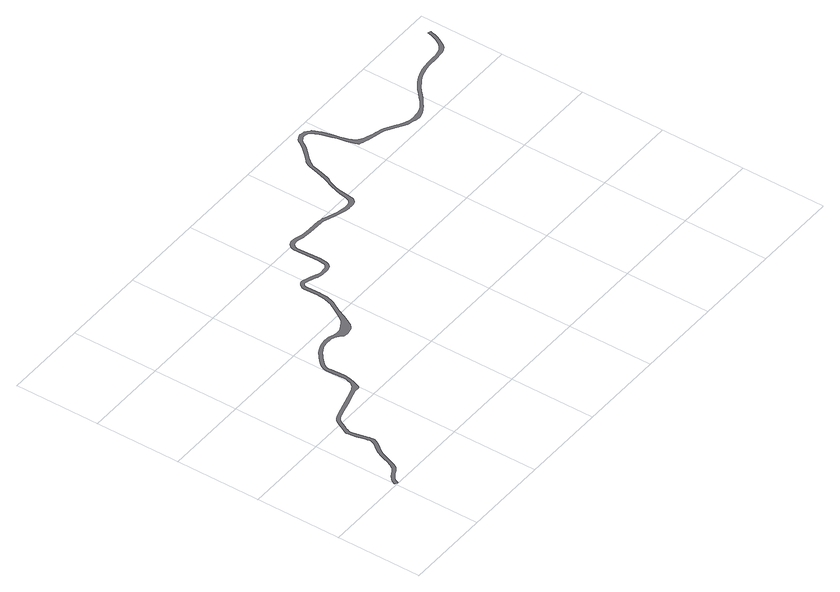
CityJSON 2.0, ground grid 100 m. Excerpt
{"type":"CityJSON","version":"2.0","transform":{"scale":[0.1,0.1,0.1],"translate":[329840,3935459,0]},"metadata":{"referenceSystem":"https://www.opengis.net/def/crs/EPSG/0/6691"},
"CityObjects":{
"road1":{"type":"Road","attributes":{"RoadStructureAttribute.sectionType":"1"},"geometry":[{"type":"MultiSurface","lod":"1","boundaries":[[[0,1,2,3,4,5,6,7,8,9,10,11,12,13,14,15,16,17,18,19,20,21,22,23,24,25,26,27,28,29,30,31,32,33,34,35,36,37,38,39,40,41,42,43,44,45,46,47,48,49,50,51,52,53,54,55,56,57,58,59,60,61,62,63,64,65,66,67,68,69,70,71,72,73,74,75,76,77,78,79,80,81,82,83,84,85,86,87,88,89,90,91,92,93,94,95,96,97,98,99,100,101,102,103,104,105,106,107,108,109,110,111,112,113,114,115,116,117,118,119,120,121,122,123,124,125,126,127,128,129,130,131,132,133,134,135,136,137,138,139,140,141,142,143,144,145,146,147,148,149,150,151,152,153,154,155,156,157,158,159,160,161,162,163,164,165,166,167,168,169,170,171,172,173,174,175,176,177,178,179,180,181,182,183,184,185,186,187,188,189,190,191,192,193,194,195,196,197,198,199,200,201,202,203,204,205,206,207,208,209,210,211,212,213,214,215,216,217,218,219,220,221,222,223,224,225,226,227,228,229,230,231,232,233,234,235,236,237,238,239,240,241,242,243,244,245,246,247,248,249,250,251,252,253,254,255,256,257,258,259,260,261,262,263,264,265,266,267,268,269,270,271,272,273,274,275,276,277,278,279,280,281,282,283,284,285,286,287,288,289,290,291,292,293,294,295,296,297,298,299,300,301,302,303,304,305,306,307,308,309,310,311,312,313,314,315,316,317,318,319,320,321,322,323,324,325,326,327,328,329,330,331,332,333,334,335,336,337,338,339,340,341,342,343,344,345,346,347,348,349,350,351,352,353,354,355,356,357,358,359,360,361,362,363,364,365,366,367,368,369,370,371,372,373,374,375,376,377,378,379,380,381,382,383,384,385,386,387,388,389,390,391,392,393,394,395,396,397,398,399,400,401,402,403,404,405,406,407,408,409,410,411,412,413,414,415,416,417,418,419,420,421,422,423,424,425,426,427,428,429,430,431,432,433,434,435,436,437,438,439,440,441,442,443,444,445,446,447,448,449,450,451,452,453,454,455,456,457,458,459,460,461,462,463,464,465,466,467,468,469,470,471,472,473,474,475,476,477,478,479,480,481,482,483,484,485,486,487,488,489,490,491,492,493,494,495,496,497,498,499,500,501,502,503]]]}]}
},
"vertices":[
[38,7,0],[40,9,0],[57,46,0],[78,71,0],[91,82,0],[103,91,0],[133,111,0],[172,131,0],[200,149,0],[213,161,0],[219,167,0],[224,174,0],[247,216,0],[266,256,0],[317,392,0],[328,414,0],[340,431,0],[366,469,0],[408,525,0],[430,555,0],[434,563,0],[438,572,0],[441,584,0],[441,601,0],[438,621,0],[435,646,0],[429,677,0],[406,765,0],[405,769,0],[391,857,0],[393,866,0],[393,869,0],[398,884,0],[405,899,0],[414,922,0],[423,938,0],[451,996,0],[466,1022,0],[481,1041,0],[502,1058,0],[506,1060,0],[533,1072,0],[543,1074,0],[619,1095,0],[722,1123,0],[779,1139,0],[817,1149,0],[925,1180,0],[932,1181,0],[938,1181,0],[962,1179,0],[969,1179,0],[976,1180,0],[985,1181,0],[991,1182,0],[1001,1186,0],[1005,1191,0],[1009,1197,0],[1014,1207,0],[1022,1229,0],[1040,1281,0],[1055,1322,0],[1062,1351,0],[1065,1390,0],[1066,1415,0],[1056,1573,0],[1055,1596,0],[1055,1606,0],[1055,1615,0],[1060,1630,0],[1068,1650,0],[1087,1676,0],[1129,1716,0],[1164,1748,0],[1180,1762,0],[1210,1787,0],[1217,1793,0],[1245,1810,0],[1246,1810,0],[1284,1828,0],[1315,1838,0],[1326,1840,0],[1345,1844,0],[1381,1846,0],[1416,1845,0],[1441,1841,0],[1482,1826,0],[1501,1817,0],[1511,1811,0],[1522,1801,0],[1541,1780,0],[1545,1776,0],[1553,1771,0],[1558,1768,0],[1564,1765,0],[1577,1761,0],[1611,1759,0],[1641,1762,0],[1657,1766,0],[1670,1768,0],[1686,1777,0],[1698,1784,0],[1710,1793,0],[1714,1797,0],[1727,1809,0],[1734,1817,0],[1743,1828,0],[1759,1858,0],[1798,1937,0],[1845,2041,0],[1910,2156,0],[1918,2173,0],[1941,2254,0],[1948,2331,0],[1949,2349,0],[1943,2517,0],[1947,2534,0],[1956,2548,0],[1965,2556,0],[1980,2563,0],[1995,2561,0],[2097,2524,0],[2133,2510,0],[2175,2494,0],[2198,2490,0],[2275,2491,0],[2287,2493,0],[2313,2500,0],[2332,2511,0],[2350,2525,0],[2363,2541,0],[2372,2559,0],[2376,2578,0],[2380,2623,0],[2381,2657,0],[2371,2942,0],[2376,2958,0],[2383,2973,0],[2392,2983,0],[2403,2992,0],[2418,3000,0],[2432,3004,0],[2452,3006,0],[2477,3004,0],[2549,2984,0],[2565,2981,0],[2660,2973,0],[2774,2971,0],[2842,2968,0],[2883,2959,0],[2887,2958,0],[2948,2934,0],[2980,2923,0],[3050,2898,0],[3125,2881,0],[3181,2872,0],[3194,2871,0],[3224,2870,0],[3252,2873,0],[3268,2875,0],[3287,2881,0],[3311,2904,0],[3322,2919,0],[3327,2936,0],[3330,2954,0],[3332,2974,0],[3335,3004,0],[3344,3063,0],[3355,3129,0],[3358,3139,0],[3365,3167,0],[3400,3261,0],[3417,3290,0],[3432,3312,0],[3438,3329,0],[3464,3423,0],[3472,3458,0],[3496,3548,0],[3515,3582,0],[3537,3609,0],[3537,3610,0],[3553,3630,0],[3573,3656,0],[3600,3682,0],[3676,3761,0],[3700,3788,0],[3728,3832,0],[3739,3848,0],[3752,3862,0],[3774,3877,0],[3790,3886,0],[3798,3887,0],[3808,3890,0],[3817,3890,0],[3819,3890,0],[3836,3887,0],[3837,3887,0],[3843,3886,0],[3865,3878,0],[3883,3864,0],[3898,3843,0],[3908,3823,0],[3911,3818,0],[3926,3778,0],[3935,3752,0],[3967,3649,0],[3981,3592,0],[4002,3495,0],[4025,3409,0],[4027,3399,0],[4036,3378,0],[4048,3364,0],[4067,3355,0],[4085,3348,0],[4095,3344,0],[4131,3333,0],[4150,3328,0],[4241,3305,0],[4285,3295,0],[4286,3295,0],[4315,3288,0],[4353,3277,0],[4388,3258,0],[4471,3203,0],[4541,3162,0],[4575,3146,0],[4597,3137,0],[4640,3126,0],[4667,3116,0],[4701,3110,0],[4730,3108,0],[4758,3112,0],[4805,3127,0],[4849,3153,0],[4850,3154,0],[4889,3179,0],[4918,3202,0],[4934,3214,0],[4964,3236,0],[4991,3257,0],[5025,3285,0],[5073,3332,0],[5114,3369,0],[5186,3417,0],[5201,3428,0],[5237,3447,0],[5279,3464,0],[5323,3476,0],[5360,3484,0],[5422,3495,0],[5433,3496,0],[5473,3498,0],[5536,3497,0],[5561,3498,0],[5581,3498,0],[5630,3503,0],[5679,3510,0],[5714,3520,0],[5745,3537,0],[5767,3557,0],[5782,3577,0],[5798,3604,0],[5820,3647,0],[5840,3688,0],[5856,3728,0],[5867,3771,0],[5869,3787,0],[5834,3800,0],[5831,3781,0],[5819,3740,0],[5795,3680,0],[5773,3640,0],[5750,3609,0],[5731,3591,0],[5699,3567,0],[5672,3555,0],[5643,3547,0],[5599,3540,0],[5558,3537,0],[5509,3537,0],[5470,3537,0],[5406,3531,0],[5391,3528,0],[5351,3521,0],[5314,3510,0],[5261,3493,0],[5225,3479,0],[5192,3463,0],[5154,3439,0],[5102,3407,0],[5070,3380,0],[5048,3361,0],[4958,3273,0],[4933,3253,0],[4920,3242,0],[4879,3213,0],[4857,3200,0],[4833,3186,0],[4800,3175,0],[4765,3168,0],[4687,3162,0],[4652,3164,0],[4634,3168,0],[4605,3175,0],[4579,3185,0],[4549,3199,0],[4518,3217,0],[4496,3232,0],[4384,3303,0],[4358,3316,0],[4288,3336,0],[4287,3337,0],[4285,3337,0],[4253,3344,0],[4174,3369,0],[4150,3377,0],[4149,3377,0],[4114,3395,0],[4098,3408,0],[4092,3412,0],[4082,3423,0],[4063,3448,0],[4054,3465,0],[4047,3477,0],[4038,3506,0],[4027,3547,0],[4016,3594,0],[4002,3660,0],[3970,3779,0],[3969,3782,0],[3957,3817,0],[3945,3849,0],[3929,3877,0],[3921,3886,0],[3919,3888,0],[3892,3911,0],[3866,3925,0],[3857,3928,0],[3837,3934,0],[3818,3935,0],[3817,3935,0],[3810,3936,0],[3785,3932,0],[3760,3922,0],[3735,3907,0],[3725,3897,0],[3719,3888,0],[3707,3872,0],[3690,3843,0],[3667,3809,0],[3623,3757,0],[3590,3723,0],[3519,3655,0],[3510,3645,0],[3496,3628,0],[3479,3599,0],[3465,3567,0],[3455,3533,0],[3453,3527,0],[3437,3460,0],[3402,3339,0],[3397,3323,0],[3350,3219,0],[3321,3134,0],[3305,3074,0],[3300,3043,0],[3290,2992,0],[3280,2963,0],[3273,2950,0],[3262,2938,0],[3244,2924,0],[3225,2918,0],[3222,2918,0],[3200,2914,0],[3166,2915,0],[3118,2921,0],[3090,2927,0],[3058,2938,0],[2914,2991,0],[2895,2998,0],[2869,3002,0],[2831,3007,0],[2774,3011,0],[2667,3013,0],[2572,3021,0],[2553,3024,0],[2484,3044,0],[2450,3050,0],[2419,3050,0],[2400,3044,0],[2382,3034,0],[2357,3013,0],[2346,2996,0],[2337,2973,0],[2331,2949,0],[2341,2658,0],[2337,2591,0],[2334,2574,0],[2322,2558,0],[2305,2543,0],[2290,2536,0],[2280,2532,0],[2272,2531,0],[2204,2530,0],[2182,2535,0],[2148,2547,0],[2080,2575,0],[2043,2589,0],[2006,2601,0],[1977,2605,0],[1960,2601,0],[1942,2591,0],[1923,2571,0],[1912,2557,0],[1906,2541,0],[1903,2525,0],[1909,2352,0],[1908,2334,0],[1903,2263,0],[1880,2187,0],[1875,2174,0],[1809,2059,0],[1747,1956,0],[1725,1931,0],[1698,1909,0],[1650,1880,0],[1615,1863,0],[1585,1855,0],[1561,1853,0],[1540,1854,0],[1517,1858,0],[1496,1864,0],[1450,1880,0],[1419,1885,0],[1381,1886,0],[1340,1883,0],[1305,1877,0],[1269,1865,0],[1228,1846,0],[1194,1826,0],[1154,1792,0],[1137,1777,0],[1102,1746,0],[1057,1702,0],[1034,1670,0],[1022,1644,0],[1016,1621,0],[1015,1596,0],[1016,1570,0],[1025,1414,0],[1025,1392,0],[1022,1357,0],[1016,1334,0],[1003,1294,0],[995,1280,0],[981,1262,0],[971,1252,0],[963,1245,0],[944,1234,0],[927,1226,0],[806,1188,0],[608,1134,0],[520,1109,0],[481,1092,0],[452,1069,0],[433,1045,0],[416,1015,0],[378,938,0],[352,885,0],[351,875,0],[350,867,0],[352,851,0],[366,762,0],[367,757,0],[389,669,0],[392,655,0],[393,643,0],[398,616,0],[399,605,0],[398,595,0],[393,579,0],[387,567,0],[378,551,0],[357,524,0],[334,492,0],[300,444,0],[293,435,0],[280,408,0],[259,352,0],[259,351,0],[230,272,0],[222,257,0],[218,248,0],[211,234,0],[191,197,0],[183,187,0],[177,182,0],[169,177,0],[150,165,0],[106,140,0],[79,123,0],[50,99,0],[24,70,0],[2,24,0]
]}
